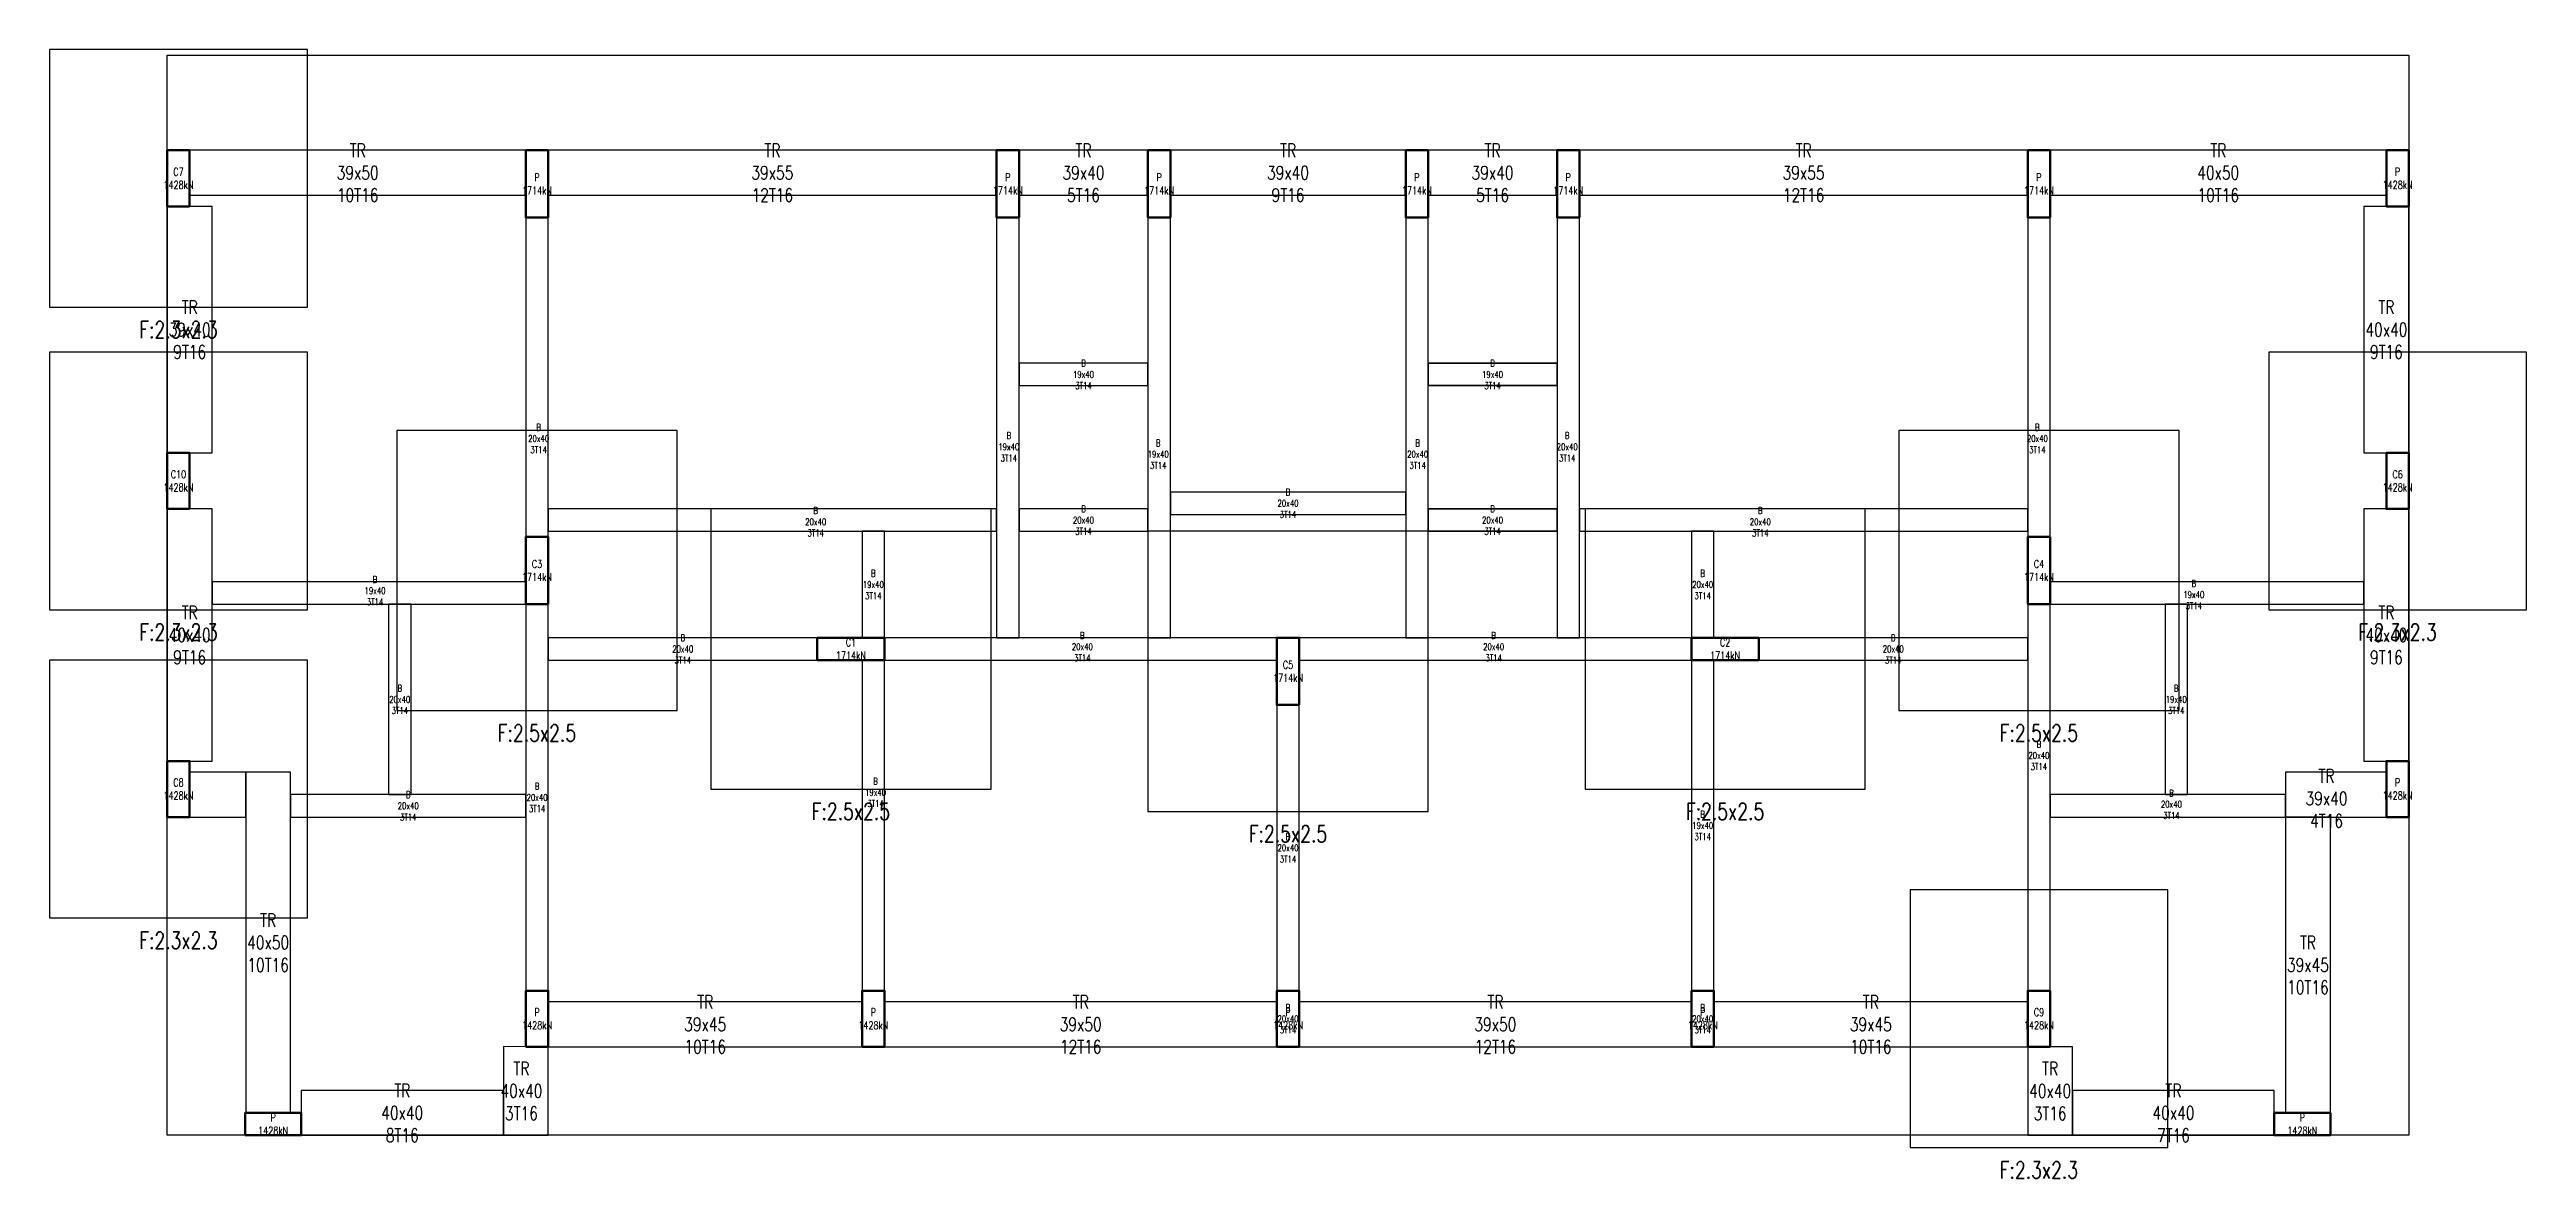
# Model space of a CAD drawing. Header units: metres. Extents: x 4410.5 to 4432.6, y 731.9 to 742.
import ezdxf

# ---------------------------------------------------------------- set-up
doc = ezdxf.new("R2010")
doc.units = ezdxf.units.M
doc.header["$LTSCALE"] = 0.5
for name, color, linetype in [('S-BEAM-MAIN', 2, 'Continuous'), ('S-RES-BEAM', 7, 'Continuous'), ('S-RES-COL', 7, 'Continuous'), ('S-RES-FND', 7, 'Continuous'), ('S-RES-TXT', 7, 'Continuous'), ('S-SLAB-OUT', 7, 'Continuous'), ('stairs', 7, 'Continuous')]:
    doc.layers.add(name, color=color, linetype=linetype)
doc.styles.get("Standard").update_dxf_attribs({"font": 'romans.shx', "width": 0.75})

msp = doc.modelspace()

# ---------------------------------------------------------------- linework, layer by layer
at = {"layer": 'S-BEAM-MAIN', "linetype": 'Continuous', "transparency": 33554687}
msp.add_lwpolyline([(4412.225, 735.549), (4411.925, 735.549), (4411.725, 735.549), (4411.725, 735.149), (4412.225, 735.149)], close=True, dxfattribs=at)
at = {"layer": 'S-RES-BEAM', "color": 6, "linetype": 'Continuous', "transparency": 33554687}
for points in [[(4414.724, 741.099), (4411.725, 741.099), (4411.725, 740.699), (4414.724, 740.699)], [(4418.925, 741.099), (4414.924, 741.099), (4414.924, 740.699), (4418.925, 740.699)], [(4420.275, 741.099), (4419.125, 741.099), (4419.125, 740.699), (4420.275, 740.699)], [(4422.575, 741.099), (4420.475, 741.099), (4420.475, 740.699), (4422.575, 740.699)], [(4423.925, 741.099), (4422.775, 741.099), (4422.775, 740.699), (4423.925, 740.699)], [(4428.125, 741.099), (4424.125, 741.099), (4424.125, 740.699), (4428.125, 740.699)], [(4431.325, 741.099), (4428.325, 741.099), (4428.325, 740.699), (4431.325, 740.699)], [(4411.925, 740.599), (4411.525, 740.599), (4411.525, 738.399), (4411.925, 738.399)], [(4431.525, 740.599), (4431.125, 740.599), (4431.125, 738.399), (4431.525, 738.399)], [(4411.925, 737.899), (4411.525, 737.899), (4411.525, 735.649), (4411.925, 735.649)], [(4431.525, 737.899), (4431.125, 737.899), (4431.125, 735.649), (4431.525, 735.649)], [(4412.625, 735.549), (4412.225, 735.549), (4412.225, 732.509), (4412.625, 732.509)], [(4431.325, 735.549), (4430.425, 735.549), (4430.425, 735.349), (4430.425, 735.149), (4430.825, 735.149), (4431.325, 735.149)], [(4430.825, 735.149), (4430.425, 735.149), (4430.425, 732.509), (4430.825, 732.509)], [(4417.725, 733.499), (4414.925, 733.499), (4414.925, 733.099), (4417.725, 733.099)], [(4421.425, 733.499), (4417.925, 733.499), (4417.925, 733.099), (4421.425, 733.099)], [(4425.125, 733.499), (4421.625, 733.499), (4421.625, 733.099), (4425.125, 733.099)], [(4428.125, 733.499), (4425.325, 733.499), (4425.325, 733.099), (4428.125, 733.099)], [(4414.925, 733.098), (4414.525, 733.1), (4414.525, 732.709), (4414.525, 732.309), (4414.925, 732.309)], [(4428.525, 733.099), (4428.125, 733.099), (4428.125, 732.309), (4428.525, 732.309)], [(4414.525, 732.709), (4412.72, 732.709), (4412.72, 732.309), (4414.525, 732.309)], [(4430.325, 732.709), (4428.525, 732.709), (4428.525, 732.309), (4430.325, 732.309)]]:
    msp.add_lwpolyline(points, close=True, dxfattribs=at)
at = {"layer": 'S-RES-BEAM', "color": 3, "linetype": 'Continuous', "transparency": 33554687}
for points in [[(4414.925, 740.499), (4414.725, 740.499), (4414.725, 737.799), (4414.725, 737.649), (4414.925, 737.649), (4414.925, 737.699), (4414.925, 737.899)], [(4419.125, 738.999), (4419.125, 739.199), (4419.125, 740.499), (4418.925, 740.499), (4418.925, 739.099), (4418.925, 737.899), (4418.925, 737.699), (4418.925, 736.749), (4419.125, 736.749), (4419.125, 737.699), (4419.125, 737.899)], [(4420.475, 739.099), (4420.475, 740.499), (4420.275, 740.499), (4420.275, 739.199), (4420.275, 738.999), (4420.275, 737.949), (4420.275, 737.899), (4420.275, 737.699), (4420.275, 736.749), (4420.475, 736.749), (4420.475, 737.799), (4420.475, 737.849), (4420.475, 738.049)], [(4422.775, 740.499), (4422.575, 740.499), (4422.575, 739.099), (4422.575, 738.049), (4422.575, 737.849), (4422.575, 737.799), (4422.575, 736.749), (4422.775, 736.749), (4422.775, 737.699), (4422.775, 737.899), (4422.775, 737.949), (4422.775, 738.999), (4422.775, 739.199)], [(4424.125, 740.499), (4423.925, 740.499), (4423.925, 739.199), (4423.925, 738.999), (4423.925, 737.899), (4423.925, 737.699), (4423.925, 736.749), (4424.125, 736.749), (4424.125, 737.699), (4424.125, 737.899), (4424.125, 739.099)], [(4428.325, 740.499), (4428.125, 740.499), (4428.125, 737.899), (4428.125, 737.699), (4428.125, 737.649), (4428.325, 737.649), (4428.325, 737.799)], [(4420.275, 739.199), (4419.125, 739.199), (4419.125, 738.999), (4420.275, 738.999)], [(4423.925, 739.199), (4422.775, 739.199), (4422.775, 738.999), (4423.925, 738.999)], [(4422.775, 738.999), (4422.775, 739.199), (4423.925, 739.199), (4423.925, 738.999)], [(4422.575, 738.049), (4420.475, 738.049), (4420.475, 737.849), (4422.575, 737.849)], [(4418.925, 737.899), (4417.825, 737.899), (4414.925, 737.899), (4414.925, 737.699), (4417.725, 737.699), (4417.925, 737.699), (4418.925, 737.699)], [(4417.925, 737.699), (4417.725, 737.699), (4417.725, 736.749), (4417.925, 736.749)], [(4420.275, 737.899), (4419.125, 737.899), (4419.125, 737.699), (4420.275, 737.699)], [(4420.275, 737.899), (4419.125, 737.899), (4419.125, 737.699), (4420.275, 737.699)], [(4423.925, 737.899), (4422.775, 737.899), (4422.775, 737.699), (4423.925, 737.699)], [(4422.775, 737.699), (4422.775, 737.899), (4423.925, 737.899), (4423.925, 737.699)], [(4428.125, 737.899), (4425.225, 737.899), (4424.125, 737.899), (4424.125, 737.699), (4425.125, 737.699), (4425.325, 737.699), (4428.125, 737.699)], [(4425.325, 737.699), (4425.125, 737.699), (4425.125, 736.749), (4425.325, 736.749)], [(4414.724, 737.249), (4413.6, 737.249), (4411.925, 737.249), (4411.925, 737.049), (4414.724, 737.049)], [(4413.7, 737.049), (4413.5, 737.049), (4413.5, 735.349), (4413.7, 735.349)], [(4414.925, 737.049), (4414.725, 737.049), (4414.725, 733.599), (4414.925, 733.599)], [(4428.325, 735.149), (4428.325, 735.349), (4428.325, 736.649), (4428.325, 737.049), (4428.125, 737.049), (4428.125, 736.749), (4428.125, 736.549), (4428.125, 735.249), (4428.125, 733.599), (4428.325, 733.599)], [(4431.125, 737.249), (4429.45, 737.249), (4428.325, 737.249), (4428.325, 737.049), (4429.35, 737.049), (4429.55, 737.049), (4431.125, 737.049)], [(4429.55, 737.049), (4429.35, 737.049), (4429.35, 735.349), (4429.55, 735.349)], [(4417.325, 736.749), (4414.925, 736.749), (4414.925, 736.549), (4417.325, 736.549)], [(4421.425, 736.749), (4420.475, 736.749), (4420.275, 736.749), (4419.125, 736.749), (4418.925, 736.749), (4417.925, 736.749), (4417.925, 736.549), (4419.025, 736.549), (4420.375, 736.549), (4421.425, 736.549)], [(4425.125, 736.749), (4424.125, 736.749), (4423.925, 736.749), (4422.775, 736.749), (4422.575, 736.749), (4421.625, 736.749), (4421.625, 736.549), (4422.675, 736.549), (4424.025, 736.549), (4425.125, 736.549)], [(4428.125, 736.749), (4425.725, 736.749), (4425.725, 736.549), (4428.125, 736.549)], [(4417.925, 736.549), (4417.925, 736.549), (4417.725, 736.549), (4417.725, 733.599), (4417.925, 733.599)], [(4425.325, 736.549), (4425.125, 736.549), (4425.125, 733.599), (4425.325, 733.599)], [(4421.625, 736.149), (4421.425, 736.149), (4421.425, 733.599), (4421.625, 733.599)], [(4414.725, 735.349), (4412.625, 735.349), (4412.625, 735.149), (4414.725, 735.149)], [(4430.425, 735.349), (4429.55, 735.349), (4429.35, 735.349), (4428.325, 735.349), (4428.325, 735.149), (4429.45, 735.149), (4430.425, 735.149)], [(4421.425, 733.599), (4421.625, 733.599), (4421.625, 733.099), (4421.425, 733.099)], [(4425.125, 733.599), (4425.325, 733.599), (4425.325, 733.099), (4425.125, 733.099)]]:
    msp.add_lwpolyline(points, close=True, dxfattribs=at)
at = {"layer": 'S-RES-COL', "color": 4, "lineweight": 50, "transparency": 33554687}
for points in [[(4411.725, 740.599), (4411.525, 740.599), (4411.525, 741.099), (4411.725, 741.099)], [(4414.924, 740.499), (4414.724, 740.499), (4414.724, 741.099), (4414.924, 741.099)], [(4419.125, 740.499), (4418.925, 740.499), (4418.925, 741.099), (4419.125, 741.099)], [(4420.475, 740.499), (4420.275, 740.499), (4420.275, 741.099), (4420.475, 741.099)], [(4422.775, 740.499), (4422.575, 740.499), (4422.575, 741.099), (4422.775, 741.099)], [(4424.125, 740.499), (4423.925, 740.499), (4423.925, 741.099), (4424.125, 741.099)], [(4428.325, 740.499), (4428.125, 740.499), (4428.125, 741.099), (4428.325, 741.099)], [(4431.525, 740.599), (4431.325, 740.599), (4431.325, 741.099), (4431.525, 741.099)], [(4411.725, 737.899), (4411.525, 737.899), (4411.525, 738.399), (4411.725, 738.399)], [(4431.525, 737.899), (4431.325, 737.899), (4431.325, 738.399), (4431.525, 738.399)], [(4414.924, 737.049), (4414.724, 737.049), (4414.724, 737.649), (4414.924, 737.649)], [(4428.325, 737.049), (4428.125, 737.049), (4428.125, 737.649), (4428.325, 737.649)], [(4417.925, 736.749), (4417.925, 736.549), (4417.325, 736.549), (4417.325, 736.749)], [(4421.625, 736.149), (4421.425, 736.149), (4421.425, 736.749), (4421.625, 736.749)], [(4425.725, 736.749), (4425.725, 736.549), (4425.125, 736.549), (4425.125, 736.749)], [(4411.725, 735.149), (4411.525, 735.149), (4411.525, 735.649), (4411.725, 735.649)], [(4431.525, 735.149), (4431.325, 735.149), (4431.325, 735.649), (4431.525, 735.649)], [(4414.925, 733.099), (4414.725, 733.099), (4414.725, 733.599), (4414.925, 733.599)], [(4417.925, 733.099), (4417.725, 733.099), (4417.725, 733.599), (4417.925, 733.599)], [(4421.625, 733.099), (4421.425, 733.099), (4421.425, 733.599), (4421.625, 733.599)], [(4425.325, 733.099), (4425.125, 733.099), (4425.125, 733.599), (4425.325, 733.599)], [(4428.325, 733.099), (4428.125, 733.099), (4428.125, 733.599), (4428.325, 733.599)], [(4412.22, 732.309), (4412.22, 732.509), (4412.72, 732.509), (4412.72, 732.309)], [(4430.325, 732.309), (4430.325, 732.509), (4430.825, 732.509), (4430.825, 732.309)]]:
    msp.add_lwpolyline(points, close=True, dxfattribs=at)
at = {"layer": 'S-RES-FND', "color": 2}
for points in [[(4410.475, 739.699), (4412.775, 739.699), (4412.775, 741.999), (4410.475, 741.999)], [(4410.475, 736.999), (4412.775, 736.999), (4412.775, 739.299), (4410.475, 739.299)], [(4430.275, 736.999), (4432.575, 736.999), (4432.575, 739.299), (4430.275, 739.299)], [(4413.574, 736.099), (4416.074, 736.099), (4416.074, 738.599), (4413.574, 738.599)], [(4426.975, 736.099), (4429.475, 736.099), (4429.475, 738.599), (4426.975, 738.599)], [(4416.375, 735.399), (4418.875, 735.399), (4418.875, 737.899), (4416.375, 737.899)], [(4420.275, 735.199), (4422.775, 735.199), (4422.775, 737.699), (4420.275, 737.699)], [(4424.175, 735.399), (4426.675, 735.399), (4426.675, 737.899), (4424.175, 737.899)], [(4410.475, 734.249), (4412.775, 734.249), (4412.775, 736.549), (4410.475, 736.549)], [(4427.075, 732.199), (4429.375, 732.199), (4429.375, 734.499), (4427.075, 734.499)]]:
    msp.add_lwpolyline(points, close=True, dxfattribs=at)
at = {"layer": 'S-SLAB-OUT'}
msp.add_lwpolyline([(4411.525, 741.949), (4411.525, 741.949), (4431.525, 741.949), (4431.525, 741.949), (4431.525, 732.309), (4431.525, 732.309), (4411.525, 732.309), (4411.525, 732.309)], close=True, dxfattribs=at)
at = {"layer": 'stairs', "color": 7, "linetype": 'Continuous', "transparency": 33554687}
msp.add_line((4420.475, 737.849), (4422.575, 737.849), dxfattribs=at)

# ---------------------------------------------------------------- texts
at = {"layer": 'S-RES-TXT', "color": 7, "attachment_point": 5}
for s, insert, char_height in [('TR\\P39x50\\P10T16', (4413.224, 740.899), 0.12), ('TR\\P39x55\\P12T16', (4416.924, 740.899), 0.12), ('TR\\P39x40\\P5T16', (4419.7, 740.899), 0.12), ('TR\\P39x40\\P9T16', (4421.525, 740.899), 0.12), ('TR\\P39x40\\P5T16', (4423.35, 740.899), 0.12), ('TR\\P39x55\\P12T16', (4426.125, 740.899), 0.12), ('TR\\P40x50\\P10T16', (4429.825, 740.899), 0.12), ('TR\\P39x40\\P9T16', (4411.725, 739.499), 0.12), ('TR\\P40x40\\P9T16', (4431.325, 739.499), 0.12), ('F:2.3x2.3', (4411.625, 739.499), 0.15), ('B\\P19x40\\P3T14', (4419.7, 739.099), 0.06), ('B\\P19x40\\P3T14', (4423.35, 739.099), 0.06), ('B\\P19x40\\P3T14', (4423.35, 739.099), 0.06), ('B\\P20x40\\P3T14', (4414.839, 738.527), 0.06), ('B\\P19x40\\P3T14', (4419.034, 738.453), 0.06), ('B\\P20x40\\P3T14', (4424.016, 738.453), 0.06), ('B\\P20x40\\P3T14', (4428.211, 738.527), 0.06), ('B\\P19x40\\P3T14', (4420.367, 738.387), 0.06), ('B\\P20x40\\P3T14', (4422.682, 738.387), 0.06), ('B\\P20x40\\P3T14', (4419.7, 737.799), 0.06), ('B\\P20x40\\P3T14', (4419.7, 737.799), 0.06), ('B\\P20x40\\P3T14', (4421.525, 737.949), 0.06), ('B\\P20x40\\P3T14', (4423.35, 737.799), 0.06), ('B\\P20x40\\P3T14', (4423.35, 737.799), 0.06), ('B\\P20x40\\P3T14', (4417.311, 737.784), 0.06), ('B\\P20x40\\P3T14', (4425.739, 737.784), 0.06), ('B\\P19x40\\P3T14', (4413.379, 737.169), 0.06), ('B\\P19x40\\P3T14', (4417.825, 737.224), 0.06), ('B\\P20x40\\P3T14', (4425.225, 737.224), 0.06), ('B\\P19x40\\P3T14', (4429.607, 737.134), 0.06), ('F:2.3x2.3', (4411.625, 736.799), 0.15), ('TR\\P40x40\\P9T16', (4411.725, 736.774), 0.12), ('F:2.3x2.3', (4431.425, 736.799), 0.15), ('TR\\P40x40\\P9T16', (4431.325, 736.774), 0.12), ('B\\P20x40\\P3T14', (4416.125, 736.649), 0.06), ('B\\P20x40\\P3T14', (4419.69, 736.669), 0.06), ('B\\P20x40\\P3T14', (4423.36, 736.669), 0.06), ('B\\P20x40\\P3T14', (4426.925, 736.649), 0.06), ('B\\P20x40\\P3T14', (4413.6, 736.199), 0.06), ('B\\P19x40\\P3T14', (4429.45, 736.199), 0.06), ('F:2.5x2.5', (4414.824, 735.899), 0.15), ('F:2.5x2.5', (4428.225, 735.899), 0.15), ('B\\P20x40\\P3T14', (4428.225, 735.699), 0.06), ('B\\P19x40\\P3T14', (4417.845, 735.369), 0.06), ('TR\\P39x40\\P4T16', (4430.791, 735.315), 0.12), ('B\\P20x40\\P3T14', (4413.675, 735.249), 0.06), ('B\\P20x40\\P3T14', (4414.825, 735.324), 0.06), ('F:2.5x2.5', (4417.625, 735.199), 0.15), ('F:2.5x2.5', (4425.425, 735.199), 0.15), ('B\\P20x40\\P3T14', (4429.407, 735.263), 0.06), ('F:2.5x2.5', (4421.525, 734.999), 0.15), ('B\\P19x40\\P3T14', (4425.225, 735.074), 0.06), ('B\\P20x40\\P3T14', (4421.525, 734.874), 0.06), ('TR\\P40x50\\P10T16', (4412.425, 734.029), 0.12), ('F:2.3x2.3', (4411.625, 734.049), 0.15), ('TR\\P39x45\\P10T16', (4430.625, 733.829), 0.12), ('TR\\P39x45\\P10T16', (4416.325, 733.299), 0.12), ('TR\\P39x50\\P12T16', (4419.675, 733.299), 0.12), ('TR\\P39x50\\P12T16', (4423.375, 733.299), 0.12), ('TR\\P39x45\\P10T16', (4426.725, 733.299), 0.12), ('B\\P20x40\\P3T14', (4421.525, 733.349), 0.06), ('B\\P20x40\\P3T14', (4425.225, 733.349), 0.06), ('TR\\P40x40\\P3T16', (4414.685, 732.705), 0.12), ('TR\\P40x40\\P3T16', (4428.325, 732.704), 0.12), ('TR\\P40x40\\P8T16', (4413.622, 732.509), 0.12), ('TR\\P40x40\\P7T16', (4429.425, 732.509), 0.12), ('F:2.3x2.3', (4428.225, 731.999), 0.15)]:
    msp.add_mtext(s, dxfattribs=dict(at, insert=insert, char_height=char_height))
at = {"layer": 'S-RES-TXT', "color": 1, "char_height": 0.07, "attachment_point": 5}
for s, insert in [('C7\\P1428kN', (4411.625, 740.849)), ('P\\P1714kN', (4414.824, 740.799)), ('P\\P1714kN', (4419.025, 740.799)), ('P\\P1714kN', (4420.375, 740.799)), ('P\\P1714kN', (4422.675, 740.799)), ('P\\P1714kN', (4424.025, 740.799)), ('P\\P1714kN', (4428.225, 740.799)), ('P\\P1428kN', (4431.425, 740.849)), ('C10\\P1428kN', (4411.625, 738.149)), ('C6\\P1428kN', (4431.425, 738.149)), ('C3\\P1714kN', (4414.824, 737.349)), ('C4\\P1714kN', (4428.225, 737.349)), ('C1\\P1714kN', (4417.625, 736.649)), ('C2\\P1714kN', (4425.425, 736.649)), ('C5\\P1714kN', (4421.525, 736.449)), ('C8\\P1428kN', (4411.625, 735.399)), ('P\\P1428kN', (4431.425, 735.399)), ('P\\P1428kN', (4414.825, 733.349)), ('P\\P1428kN', (4417.825, 733.349)), ('P\\P1428kN', (4421.525, 733.349)), ('P\\P1428kN', (4425.225, 733.349)), ('C9\\P1428kN', (4428.225, 733.349)), ('P\\P1428kN', (4412.47, 732.409)), ('P\\P1428kN', (4430.575, 732.409))]:
    msp.add_mtext(s, dxfattribs=dict(at, insert=insert))

doc.saveas('drawing.dxf')
